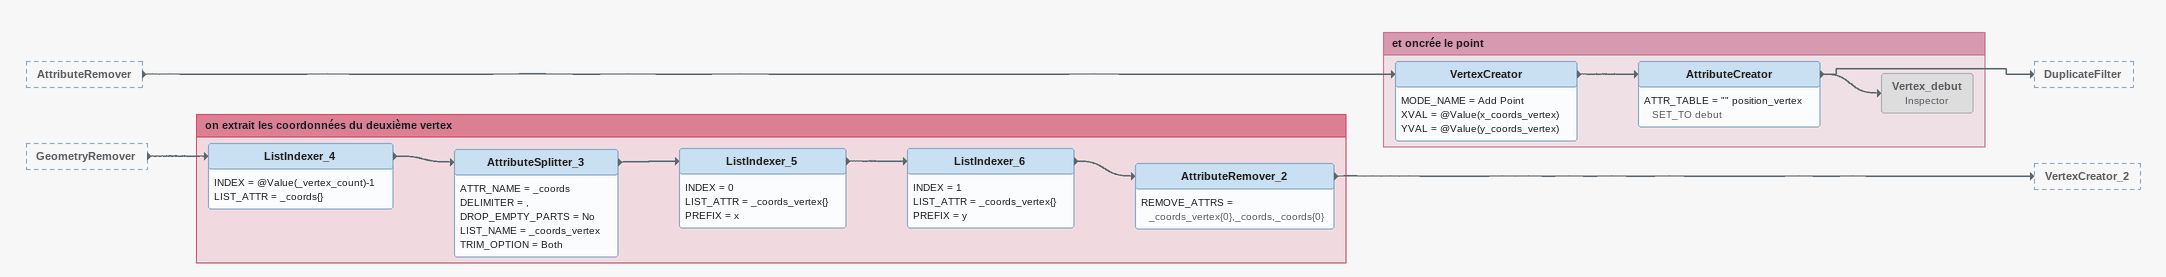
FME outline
AttributeRemover [outside]
    -> VertexCreator
GeometryRemover [outside]
    -> ListIndexer_4

Bookmark: et oncrée le point
VertexCreator
    MODE_NAME = Add Point
    XVAL = @Value(x_coords_vertex)
    YVAL = @Value(y_coords_vertex)
    -> AttributeCreator
AttributeCreator
    ATTR_TABLE = "" position_vertex SET_TO debut
    -> DuplicateFilter
    -> Vertex_debut
Vertex_debut: Inspector [off]

Bookmark: on extrait les coordonnées du deuxième vertex
ListIndexer_4
    INDEX = @Value(_vertex_count)-1
    LIST_ATTR = _coords{}
    -> AttributeSplitter_3
AttributeSplitter_3
    ATTR_NAME = _coords
    DELIMITER = ,
    DROP_EMPTY_PARTS = No
    LIST_NAME = _coords_vertex
    TRIM_OPTION = Both
    -> ListIndexer_5
ListIndexer_5
    INDEX = 0
    LIST_ATTR = _coords_vertex{}
    PREFIX = x
    -> ListIndexer_6
ListIndexer_6
    INDEX = 1
    LIST_ATTR = _coords_vertex{}
    PREFIX = y
    -> AttributeRemover_2
AttributeRemover_2
    REMOVE_ATTRS = _coords_vertex{0},_coords,_coords{0}
    -> VertexCreator_2
